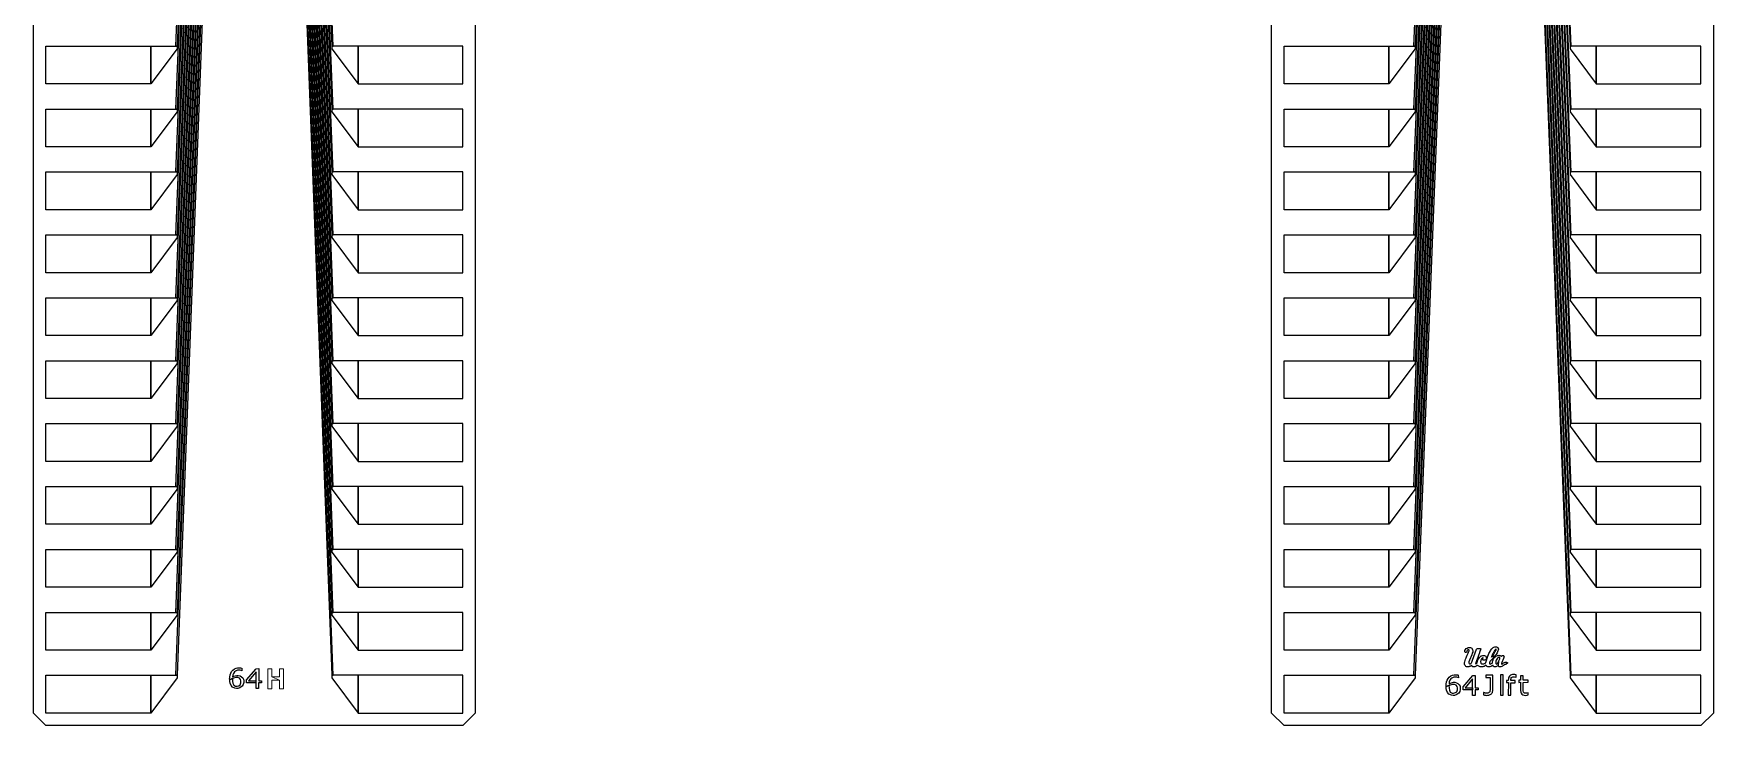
# Model space of a CAD drawing. Header units: inches. Extents: x 115980 to 170179, y 57000 to 74333.
# Drawn here: x 125014 to 127728, y 57020 to 58137 of the extents above; entities that cross this region are included whole.
import ezdxf

# ---------------------------------------------------------------- set-up
doc = ezdxf.new("R2010")
doc.units = ezdxf.units.IN
doc.header["$MEASUREMENT"] = 0
for name, color, linetype in [('metal', 221, 'Continuous'), ('nitride window', 40, 'Continuous'), ('profile', 140, 'Continuous')]:
    doc.layers.add(name, color=color, linetype=linetype)

msp = doc.modelspace()

# ---------------------------------------------------------------- linework, layer by layer
at = {"layer": 'metal'}
for points in [[(125336.8, 60340.4), (125338.4, 60340.4), (125246.1, 58117), (125244, 58117)], [(125340, 60340.4), (125341.6, 60340.4), (125246.1, 58015.4), (125244, 58015.4)], [(125343.2, 60340.4), (125344.8, 60340.4), (125246.1, 57913.8), (125244, 57913.8)], [(125368.8, 60340.4), (125370.4, 60340.4), (125246.1, 57101), (125244, 57101)], [(125365.6, 60340.4), (125367.2, 60340.4), (125246.1, 57202.6), (125244, 57202.6)], [(125346.4, 60340.4), (125348, 60340.4), (125246.1, 57812.2), (125244, 57812.2)], [(125246.1, 57710.6), (125244, 57710.6), (125349.6, 60340.4), (125351.2, 60340.4)], [(125246.1, 57609), (125244, 57609), (125352.8, 60340.4), (125354.4, 60340.4)], [(125356, 60340.4), (125357.6, 60340.4), (125246.1, 57507.4), (125244, 57507.4)], [(125246.1, 57405.8), (125244, 57405.8), (125359.2, 60340.4), (125360.8, 60340.4)], [(125362.4, 60340.4), (125364, 60340.4), (125246.1, 57304.2), (125244, 57304.2)], [(125373.6, 60340.4), (125372, 60340.4), (125496.4, 57101), (125498.5, 57101)], [(125376.8, 60340.4), (125375.2, 60340.4), (125496.4, 57202.6), (125498.5, 57202.6)], [(125380, 60340.4), (125378.4, 60340.4), (125496.4, 57304.2), (125498.5, 57304.2)], [(125496.4, 57405.8), (125498.5, 57405.8), (125383.2, 60340.4), (125381.6, 60340.4)], [(125386.4, 60340.4), (125384.8, 60340.4), (125496.4, 57507.4), (125498.5, 57507.4)], [(125496.4, 57609), (125498.5, 57609), (125389.6, 60340.4), (125388, 60340.4)], [(125496.4, 57710.6), (125498.5, 57710.6), (125392.8, 60340.4), (125391.2, 60340.4)], [(125396, 60340.4), (125394.4, 60340.4), (125496.4, 57812.2), (125498.5, 57812.2)], [(125399.2, 60340.4), (125397.6, 60340.4), (125496.4, 57913.8), (125498.5, 57913.8)], [(125402.4, 60340.4), (125400.8, 60340.4), (125496.4, 58015.4), (125498.5, 58015.4)], [(125405.6, 60340.4), (125404, 60340.4), (125496.4, 58117), (125498.5, 58117)], [(127336.8, 60260.4), (127338.4, 60260.4), (127246.1, 58117), (127244, 58117)], [(127340, 60260.4), (127341.6, 60260.4), (127246.1, 58015.4), (127244, 58015.4)], [(127343.2, 60260.4), (127344.8, 60260.4), (127246.1, 57913.8), (127244, 57913.8)], [(127368.8, 60260.4), (127370.4, 60260.4), (127246.1, 57101), (127244, 57101)], [(127365.6, 60260.4), (127367.2, 60260.4), (127246.1, 57202.6), (127244, 57202.6)], [(127346.4, 60260.4), (127348, 60260.4), (127246.1, 57812.2), (127244, 57812.2)], [(127246.1, 57710.6), (127244, 57710.6), (127349.6, 60260.4), (127351.2, 60260.4)], [(127246.1, 57609), (127244, 57609), (127352.8, 60260.4), (127354.4, 60260.4)], [(127356, 60260.4), (127357.6, 60260.4), (127246.1, 57507.4), (127244, 57507.4)], [(127246.1, 57405.8), (127244, 57405.8), (127359.2, 60260.4), (127360.8, 60260.4)], [(127362.4, 60260.4), (127364, 60260.4), (127246.1, 57304.2), (127244, 57304.2)], [(127373.6, 60260.4), (127372, 60260.4), (127496.4, 57101), (127498.5, 57101)], [(127376.8, 60260.4), (127375.2, 60260.4), (127496.4, 57202.6), (127498.5, 57202.6)], [(127380, 60260.4), (127378.4, 60260.4), (127496.4, 57304.2), (127498.5, 57304.2)], [(127496.4, 57405.8), (127498.5, 57405.8), (127383.2, 60260.4), (127381.6, 60260.4)], [(127386.4, 60260.4), (127384.8, 60260.4), (127496.4, 57507.4), (127498.5, 57507.4)], [(127496.4, 57609), (127498.5, 57609), (127389.6, 60260.4), (127388, 60260.4)], [(127496.4, 57710.6), (127498.5, 57710.6), (127392.8, 60260.4), (127391.2, 60260.4)], [(127396, 60260.4), (127394.4, 60260.4), (127496.4, 57812.2), (127498.5, 57812.2)], [(127399.2, 60260.4), (127397.6, 60260.4), (127496.4, 57913.8), (127498.5, 57913.8)], [(127402.4, 60260.4), (127400.8, 60260.4), (127496.4, 58015.4), (127498.5, 58015.4)], [(127405.6, 60260.4), (127404, 60260.4), (127496.4, 58117), (127498.5, 58117)], [(125034.4, 58117), (125203.7, 58117), (125203.7, 58056), (125034.4, 58056)], [(125203.7, 58056), (125203.7, 58117), (125246.1, 58117), (125246.1, 58112.8), (125203.7, 58056)], [(125538.7, 58056), (125538.7, 58117), (125496.4, 58117), (125496.4, 58112.8), (125538.7, 58056)], [(125708, 58117), (125538.7, 58117), (125538.7, 58056), (125708, 58056)], [(127034.4, 58117), (127203.7, 58117), (127203.7, 58056), (127034.4, 58056)], [(127203.7, 58056), (127203.7, 58117), (127246.1, 58117), (127246.1, 58112.8), (127203.7, 58056)], [(127538.7, 58056), (127538.7, 58117), (127496.4, 58117), (127496.4, 58112.8), (127538.7, 58056)], [(127708, 58117), (127538.7, 58117), (127538.7, 58056), (127708, 58056)], [(125034.4, 58015.4), (125203.7, 58015.4), (125203.7, 57954.4), (125034.4, 57954.4)], [(125203.7, 57954.4), (125203.7, 58015.4), (125246.1, 58015.4), (125246.1, 58011.2), (125203.7, 57954.4)], [(125538.7, 57954.4), (125538.7, 58015.4), (125496.4, 58015.4), (125496.4, 58011.2), (125538.7, 57954.4)], [(125708, 58015.4), (125538.7, 58015.4), (125538.7, 57954.4), (125708, 57954.4)], [(127034.4, 58015.4), (127203.7, 58015.4), (127203.7, 57954.4), (127034.4, 57954.4)], [(127203.7, 57954.4), (127203.7, 58015.4), (127246.1, 58015.4), (127246.1, 58011.2), (127203.7, 57954.4)], [(127538.7, 57954.4), (127538.7, 58015.4), (127496.4, 58015.4), (127496.4, 58011.2), (127538.7, 57954.4)], [(127708, 58015.4), (127538.7, 58015.4), (127538.7, 57954.4), (127708, 57954.4)], [(125034.4, 57913.8), (125203.7, 57913.8), (125203.7, 57852.8), (125034.4, 57852.8)], [(125203.7, 57852.8), (125203.7, 57913.8), (125246.1, 57913.8), (125246.1, 57909.6), (125203.7, 57852.8)], [(125538.7, 57852.8), (125538.7, 57913.8), (125496.4, 57913.8), (125496.4, 57909.6), (125538.7, 57852.8)], [(125708, 57913.8), (125538.7, 57913.8), (125538.7, 57852.8), (125708, 57852.8)], [(127034.4, 57913.8), (127203.7, 57913.8), (127203.7, 57852.8), (127034.4, 57852.8)], [(127203.7, 57852.8), (127203.7, 57913.8), (127246.1, 57913.8), (127246.1, 57909.6), (127203.7, 57852.8)], [(127538.7, 57852.8), (127538.7, 57913.8), (127496.4, 57913.8), (127496.4, 57909.6), (127538.7, 57852.8)], [(127708, 57913.8), (127538.7, 57913.8), (127538.7, 57852.8), (127708, 57852.8)], [(125034.4, 57812.2), (125203.7, 57812.2), (125203.7, 57751.2), (125034.4, 57751.2)], [(125203.7, 57751.2), (125203.7, 57812.2), (125246.1, 57812.2), (125246.1, 57808), (125203.7, 57751.2)], [(125538.7, 57751.2), (125538.7, 57812.2), (125496.4, 57812.2), (125496.4, 57808), (125538.7, 57751.2)], [(125708, 57812.2), (125538.7, 57812.2), (125538.7, 57751.2), (125708, 57751.2)], [(127034.4, 57812.2), (127203.7, 57812.2), (127203.7, 57751.2), (127034.4, 57751.2)], [(127203.7, 57751.2), (127203.7, 57812.2), (127246.1, 57812.2), (127246.1, 57808), (127203.7, 57751.2)], [(127538.7, 57751.2), (127538.7, 57812.2), (127496.4, 57812.2), (127496.4, 57808), (127538.7, 57751.2)], [(127708, 57812.2), (127538.7, 57812.2), (127538.7, 57751.2), (127708, 57751.2)], [(125034.4, 57710.6), (125203.7, 57710.6), (125203.7, 57649.6), (125034.4, 57649.6)], [(125203.7, 57649.6), (125203.7, 57710.6), (125246.1, 57710.6), (125246.1, 57706.4), (125203.7, 57649.6)], [(125538.7, 57649.6), (125538.7, 57710.6), (125496.4, 57710.6), (125496.4, 57706.4), (125538.7, 57649.6)], [(125708, 57710.6), (125538.7, 57710.6), (125538.7, 57649.6), (125708, 57649.6)], [(127034.4, 57710.6), (127203.7, 57710.6), (127203.7, 57649.6), (127034.4, 57649.6)], [(127203.7, 57649.6), (127203.7, 57710.6), (127246.1, 57710.6), (127246.1, 57706.4), (127203.7, 57649.6)], [(127538.7, 57649.6), (127538.7, 57710.6), (127496.4, 57710.6), (127496.4, 57706.4), (127538.7, 57649.6)], [(127708, 57710.6), (127538.7, 57710.6), (127538.7, 57649.6), (127708, 57649.6)], [(125034.4, 57609), (125203.7, 57609), (125203.7, 57548), (125034.4, 57548)], [(125203.7, 57548), (125203.7, 57609), (125246.1, 57609), (125246.1, 57604.7), (125203.7, 57548)], [(125538.7, 57548), (125538.7, 57609), (125496.4, 57609), (125496.4, 57604.7), (125538.7, 57548)], [(125708, 57609), (125538.7, 57609), (125538.7, 57548), (125708, 57548)], [(127034.4, 57609), (127203.7, 57609), (127203.7, 57548), (127034.4, 57548)], [(127203.7, 57548), (127203.7, 57609), (127246.1, 57609), (127246.1, 57604.7), (127203.7, 57548)], [(127538.7, 57548), (127538.7, 57609), (127496.4, 57609), (127496.4, 57604.7), (127538.7, 57548)], [(127708, 57609), (127538.7, 57609), (127538.7, 57548), (127708, 57548)], [(125034.4, 57507.4), (125203.7, 57507.4), (125203.7, 57446.4), (125034.4, 57446.4)], [(125203.7, 57446.4), (125203.7, 57507.4), (125246.1, 57507.4), (125246.1, 57503.1), (125203.7, 57446.4)], [(125538.7, 57446.4), (125538.7, 57507.4), (125496.4, 57507.4), (125496.4, 57503.1), (125538.7, 57446.4)], [(125708, 57507.4), (125538.7, 57507.4), (125538.7, 57446.4), (125708, 57446.4)], [(127034.4, 57507.4), (127203.7, 57507.4), (127203.7, 57446.4), (127034.4, 57446.4)], [(127203.7, 57446.4), (127203.7, 57507.4), (127246.1, 57507.4), (127246.1, 57503.1), (127203.7, 57446.4)], [(127538.7, 57446.4), (127538.7, 57507.4), (127496.4, 57507.4), (127496.4, 57503.1), (127538.7, 57446.4)], [(127708, 57507.4), (127538.7, 57507.4), (127538.7, 57446.4), (127708, 57446.4)], [(125034.4, 57405.8), (125203.7, 57405.8), (125203.7, 57344.8), (125034.4, 57344.8)], [(125203.7, 57344.8), (125203.7, 57405.8), (125246.1, 57405.8), (125246.1, 57401.5), (125203.7, 57344.8)], [(125538.7, 57344.8), (125538.7, 57405.8), (125496.4, 57405.8), (125496.4, 57401.5), (125538.7, 57344.8)], [(125708, 57405.8), (125538.7, 57405.8), (125538.7, 57344.8), (125708, 57344.8)], [(127034.4, 57405.8), (127203.7, 57405.8), (127203.7, 57344.8), (127034.4, 57344.8)], [(127203.7, 57344.8), (127203.7, 57405.8), (127246.1, 57405.8), (127246.1, 57401.5), (127203.7, 57344.8)], [(127538.7, 57344.8), (127538.7, 57405.8), (127496.4, 57405.8), (127496.4, 57401.5), (127538.7, 57344.8)], [(127708, 57405.8), (127538.7, 57405.8), (127538.7, 57344.8), (127708, 57344.8)], [(125034.4, 57304.2), (125203.7, 57304.2), (125203.7, 57243.2), (125034.4, 57243.2)], [(125203.7, 57243.2), (125203.7, 57304.2), (125246.1, 57304.2), (125246.1, 57299.9), (125203.7, 57243.2)], [(125538.7, 57243.2), (125538.7, 57304.2), (125496.4, 57304.2), (125496.4, 57299.9), (125538.7, 57243.2)], [(125708, 57304.2), (125538.7, 57304.2), (125538.7, 57243.2), (125708, 57243.2)], [(127034.4, 57304.2), (127203.7, 57304.2), (127203.7, 57243.2), (127034.4, 57243.2)], [(127203.7, 57243.2), (127203.7, 57304.2), (127246.1, 57304.2), (127246.1, 57299.9), (127203.7, 57243.2)], [(127538.7, 57243.2), (127538.7, 57304.2), (127496.4, 57304.2), (127496.4, 57299.9), (127538.7, 57243.2)], [(127708, 57304.2), (127538.7, 57304.2), (127538.7, 57243.2), (127708, 57243.2)], [(125034.4, 57202.6), (125203.7, 57202.6), (125203.7, 57141.6), (125034.4, 57141.6)], [(125203.7, 57141.6), (125203.7, 57202.6), (125246.1, 57202.6), (125246.1, 57198.3), (125203.7, 57141.6)], [(125538.7, 57141.6), (125538.7, 57202.6), (125496.4, 57202.6), (125496.4, 57198.3), (125538.7, 57141.6)], [(125708, 57202.6), (125538.7, 57202.6), (125538.7, 57141.6), (125708, 57141.6)], [(127034.4, 57202.6), (127203.7, 57202.6), (127203.7, 57141.6), (127034.4, 57141.6)], [(127203.7, 57141.6), (127203.7, 57202.6), (127246.1, 57202.6), (127246.1, 57198.3), (127203.7, 57141.6)], [(127538.7, 57141.6), (127538.7, 57202.6), (127496.4, 57202.6), (127496.4, 57198.3), (127538.7, 57141.6)], [(127708, 57202.6), (127538.7, 57202.6), (127538.7, 57141.6), (127708, 57141.6)], [(127327.8, 57137.6), (127327, 57137.9), (127326.5, 57139), (127326.6, 57141), (127328.6, 57144.1), (127330.1, 57145), (127331.9, 57145.6), (127333.4, 57145.9), (127334.4, 57145.8), (127335.5, 57145.6), (127336.7, 57145.1), (127337.7, 57144.5), (127338.3, 57143.7), (127339, 57142.3), (127339.5, 57141), (127339.6, 57139.8), (127339.4, 57138.2), (127338.6, 57136.4), (127337.7, 57134.1), (127334.1, 57125.2), (127333.2, 57122.4), (127333.1, 57121), (127333.3, 57119.9), (127334.1, 57119.2), (127335.1, 57119.2), (127335.8, 57119.5), (127336.6, 57120.5), (127337.2, 57121.3), (127337.7, 57122.3), (127338.4, 57123.9), (127338.9, 57125.2), (127345.4, 57142.9), (127345.9, 57143.5), (127346.7, 57144), (127347.4, 57144.1), (127349.2, 57144.3), (127350.3, 57144.1), (127351, 57144.1), (127352.1, 57143.6), (127352.3, 57143.1), (127352, 57142.1), (127350.9, 57139.4), (127349.7, 57135.8), (127349.3, 57134.5), (127348.7, 57132.8), (127347.6, 57129.9), (127345.4, 57124.5), (127344.7, 57122.6), (127344, 57121.1), (127343.8, 57120.1), (127344.1, 57119.2), (127344.8, 57119.4), (127346.1, 57120.5), (127346.4, 57121.2), (127346.8, 57123.1), (127347.2, 57124.5), (127347.4, 57125.4), (127348, 57126.8), (127348.9, 57128.2), (127350, 57129.7), (127351, 57130.8), (127352.8, 57132.1), (127354.1, 57132.6), (127355.5, 57133), (127356.6, 57133.1), (127357.6, 57133.1), (127358.4, 57133), (127359.4, 57132.6), (127360.2, 57131.8), (127360.9, 57130.9), (127361.2, 57129.7), (127361.3, 57128.8), (127361.2, 57127.7), (127360.4, 57126.4), (127359.7, 57125.8), (127358.8, 57125.4), (127357.7, 57125.2), (127356.7, 57125.3), (127356.1, 57125.5), (127355.7, 57125.9), (127355.3, 57126.5), (127355.1, 57127.4), (127355.4, 57128.3), (127355.8, 57128.7), (127356.3, 57129.1), (127356.3, 57129.5), (127355.9, 57129.5), (127355.3, 57129.2), (127354.7, 57128.8), (127354.1, 57128), (127353.6, 57127.3), (127353, 57126.2), (127352.5, 57125.3), (127352.2, 57124.4), (127352, 57123.4), (127352, 57122.5), (127352.1, 57121.8), (127352.2, 57121.2), (127352.3, 57120.7), (127352.5, 57120.3), (127352.9, 57119.9), (127353.4, 57119.6), (127354.1, 57119.3), (127354.8, 57119.3), (127355.5, 57119.3), (127357.2, 57119.6), (127358.1, 57120), (127359.5, 57120.7), (127360.2, 57121.1), (127360.5, 57121.6), (127361.4, 57124.8), (127363.3, 57130.3), (127365.4, 57136), (127367.2, 57139.4), (127368.2, 57141), (127370, 57143.8), (127371, 57144.8), (127372.2, 57145.7), (127373.6, 57146.3), (127374.8, 57146.7), (127375.7, 57146.8), (127376.8, 57146.8), (127377.7, 57146.7), (127378.7, 57146.3), (127379.4, 57146), (127380.1, 57145.4), (127380.5, 57144.6), (127380.7, 57142.9), (127380.5, 57141.6), (127380, 57140.3), (127379.3, 57138.9), (127378.5, 57137.4), (127377, 57134.7), (127375.7, 57132.9), (127374.4, 57131.2), (127370.3, 57131.1), (127372, 57132.9), (127373.9, 57136.1), (127375.7, 57139.1), (127376.9, 57141.5), (127377.2, 57142.3), (127377.3, 57142.8), (127377.2, 57143.3), (127377, 57143.4), (127376.4, 57143.1), (127375.9, 57142.6), (127375.3, 57141.8), (127374.6, 57140.8), (127374.1, 57140), (127373.4, 57139), (127372.8, 57137.9), (127372.2, 57136.9), (127371.8, 57136.1), (127371.2, 57134.9), (127370.6, 57133.6), (127370.2, 57132.6), (127369.7, 57131.3), (127369.5, 57130.6), (127369.4, 57130.1), (127370.3, 57131.1), (127374.4, 57131.1), (127373.9, 57130.5), (127373.3, 57129.8), (127372.1, 57128.5), (127371.3, 57127.6), (127370, 57126.2), (127369.1, 57125.2), (127368.2, 57124.4), (127367.1, 57123.4), (127366.8, 57122.8), (127366.7, 57122.1), (127366.5, 57121.4), (127366.4, 57120.6), (127366.4, 57119.7), (127366.7, 57119.3), (127367.4, 57119.1), (127368.7, 57119.4), (127369.7, 57119.9), (127370.5, 57120.4), (127371, 57120.8), (127371.1, 57121), (127371.2, 57121.5), (127371.2, 57122.2), (127371.3, 57123.1), (127371.7, 57124.3), (127372.2, 57125.8), (127372.5, 57126.7), (127373.2, 57128), (127374, 57129.2), (127374.9, 57130.2), (127375.8, 57131), (127376.8, 57131.7), (127378.2, 57132.5), (127379.4, 57132.9), (127380.4, 57133.1), (127381.4, 57133.2), (127382, 57133.1), (127382.8, 57133), (127383.6, 57132.7), (127384.3, 57132.2), (127384.8, 57131.7), (127384.9, 57131.4), (127385.3, 57131.6), (127385.7, 57132), (127386.2, 57132.5), (127386.8, 57132.8), (127387.3, 57133), (127387.9, 57133.1), (127388.5, 57133.1), (127389, 57133), (127389.5, 57132.6), (127389.7, 57132.2), (127389.8, 57131.4), (127389.7, 57130.6), (127389.4, 57129.7), (127388.8, 57128.2), (127386.2, 57121.6), (127385.8, 57120.5), (127385.7, 57119.6), (127385.9, 57119.2), (127386.3, 57119), (127386.9, 57119.1), (127387.9, 57120), (127389.2, 57121), (127390.5, 57121.6), (127391.8, 57122), (127392.8, 57122), (127393.7, 57122), (127395, 57121.7), (127395.8, 57121.3), (127392.9, 57118.3), (127392.6, 57118.5), (127392.3, 57118.6), (127392, 57118.6), (127391.8, 57118.5), (127391.3, 57118.3), (127391, 57118.1), (127390.4, 57117.7), (127389.2, 57116.8), (127388.1, 57116), (127387.1, 57115.5), (127386, 57115), (127384.9, 57114.6), (127384.1, 57114.5), (127382.6, 57114.4), (127381.9, 57114.7), (127381.3, 57115.2), (127381, 57115.8), (127380.8, 57116.5), (127380.8, 57117.2), (127381, 57123.1), (127381.7, 57125.1), (127382.4, 57126.6), (127382.8, 57127.7), (127383, 57128.6), (127382.9, 57129.3), (127382.6, 57129.6), (127382, 57129.8), (127381, 57129.7), (127380.4, 57129.4), (127379.4, 57128.5), (127378.1, 57127), (127377.3, 57125.5), (127376.7, 57123.9), (127376.5, 57122.6), (127376.4, 57121.3), (127376.5, 57120.5), (127376.8, 57119.8), (127377.3, 57119.2), (127377.7, 57119.1), (127378.6, 57119.3), (127379.2, 57120), (127379.8, 57120.9), (127380.3, 57121.9), (127380.8, 57122.9), (127380.9, 57123), (127380.6, 57116.9), (127379.8, 57116.2), (127378.6, 57115.4), (127377.7, 57114.9), (127376.5, 57114.5), (127375.5, 57114.4), (127374, 57114.6), (127373.3, 57114.9), (127372.4, 57115.6), (127372, 57116.4), (127371.8, 57117.1), (127371.2, 57116.7), (127369.7, 57115.9), (127368.3, 57115.2), (127367, 57114.8), (127365.6, 57114.5), (127364.6, 57114.4), (127363.4, 57114.5), (127362.3, 57114.9), (127361.7, 57115.4), (127361.3, 57116), (127360.9, 57116.5), (127360.6, 57117.2), (127359.5, 57116.5), (127358.5, 57115.8), (127357.5, 57115.3), (127356.5, 57115), (127355.5, 57114.6), (127354.3, 57114.4), (127353.2, 57114.4), (127352.2, 57114.4), (127351, 57114.6), (127350.1, 57114.9), (127349, 57115.5), (127348.1, 57116.3), (127347.2, 57117.2), (127346.4, 57116.5), (127345.5, 57116), (127344.7, 57115.5), (127343.6, 57115), (127342.7, 57114.7), (127341.7, 57114.5), (127340.6, 57114.5), (127339.6, 57114.7), (127338.9, 57115), (127338.1, 57115.8), (127337.3, 57117.1), (127336.5, 57116.5), (127335.7, 57115.9), (127334.6, 57115.3), (127333.7, 57114.9), (127332.7, 57114.5), (127331.4, 57114.4), (127330.1, 57114.4), (127329.1, 57114.8), (127328.3, 57115.3), (127327.6, 57116), (127327, 57116.8), (127326.5, 57117.5), (127326.1, 57118.8), (127326, 57120), (127326.1, 57121.5), (127326.4, 57122.7), (127327, 57124.7), (127327.7, 57126.8), (127328.7, 57129.2), (127329.4, 57131), (127330.5, 57133.4), (127331.9, 57136.5), (127332.6, 57138.5), (127333.3, 57140.4), (127333.4, 57141.4), (127333.1, 57141.8), (127332.6, 57142.1), (127332, 57142.2), (127331.3, 57142.2), (127330.6, 57141.7), (127330.2, 57141), (127329.7, 57139.9), (127329.5, 57138.9), (127329.1, 57138), (127328.6, 57137.6), (127328.2, 57137.6)], [(125034.4, 57101), (125203.7, 57101), (125203.7, 57040), (125034.4, 57040)], [(125203.7, 57040), (125203.7, 57101), (125246.1, 57101), (125246.1, 57096.7), (125203.7, 57040)], [(125350.7, 57112.5), (125350.8, 57108.3), (125348.2, 57109.2), (125346, 57109.3), (125343.7, 57109), (125340.5, 57107.7), (125338.8, 57106.5), (125337.3, 57104), (125336.3, 57101.4), (125335.9, 57098.5), (125337.6, 57099.4), (125339.9, 57100.3), (125342.8, 57100.8), (125345.1, 57100.8), (125347.9, 57100.1), (125350.3, 57098.7), (125352.2, 57097), (125353.5, 57094.6), (125353.9, 57092.2), (125353.9, 57089.2), (125353, 57085.8), (125351.5, 57083.5), (125349.9, 57082.1), (125347.4, 57080.5), (125344.6, 57079.8), (125342.3, 57079.8), (125339.6, 57079.9), (125335.7, 57081.9), (125333.5, 57084.4), (125332, 57088), (125331.3, 57091), (125331.2, 57094.1), (125335.6, 57095.4), (125335.8, 57091.1), (125336.5, 57088.1), (125337.8, 57085.1), (125340.7, 57083.6), (125343.2, 57083.5), (125346.2, 57084.1), (125348.2, 57085.7), (125349.4, 57088.7), (125349.3, 57091.9), (125348.7, 57094.1), (125347.2, 57096.2), (125344.5, 57097.1), (125341.1, 57097.1), (125337.6, 57096.3), (125336.4, 57095.9), (125335.6, 57095.5), (125331.2, 57094.2), (125331.1, 57094.5), (125331.1, 57094.7), (125331.3, 57098.1), (125332, 57101.8), (125332.9, 57104.5), (125334.2, 57106.9), (125336.1, 57109.3), (125338.9, 57111.1), (125341.6, 57112.4), (125343.9, 57112.9), (125345.7, 57113), (125347.2, 57113), (125348.9, 57113), (125350, 57112.7)], [(125374.1, 57111.6), (125378, 57111.7), (125378, 57092.1), (125382.7, 57092.1), (125382.6, 57088.6), (125377.9, 57088.6), (125377.8, 57079.6), (125373.8, 57079.8), (125373.7, 57088.6), (125373.8, 57106.3), (125361.7, 57092.2), (125373.6, 57092.1), (125373.6, 57088.7), (125358.5, 57088.6), (125358.5, 57093.6)], [(125538.7, 57040), (125538.7, 57101), (125496.4, 57101), (125496.4, 57096.7), (125538.7, 57040)], [(125708, 57101), (125538.7, 57101), (125538.7, 57040), (125708, 57040)], [(127034.4, 57101), (127203.7, 57101), (127203.7, 57040), (127034.4, 57040)], [(127203.7, 57040), (127203.7, 57101), (127246.1, 57101), (127246.1, 57096.7), (127203.7, 57040)], [(127315.9, 57101.2), (127316, 57097), (127313.4, 57097.9), (127311.1, 57098.1), (127308.9, 57097.7), (127305.7, 57096.5), (127304, 57095.2), (127302.5, 57092.8), (127301.4, 57090.1), (127301.1, 57087.2), (127302.8, 57088.1), (127305, 57089), (127308, 57089.6), (127310.2, 57089.6), (127313.1, 57088.8), (127315.4, 57087.4), (127317.4, 57085.7), (127318.7, 57083.4), (127319, 57080.9), (127319.1, 57077.9), (127318.2, 57074.6), (127316.7, 57072.3), (127315.1, 57070.8), (127312.6, 57069.2), (127309.8, 57068.5), (127307.5, 57068.5), (127304.8, 57068.7), (127300.9, 57070.6), (127298.7, 57073.2), (127297.1, 57076.7), (127296.5, 57079.8), (127296.4, 57082.9), (127300.8, 57084.2), (127301, 57079.9), (127301.6, 57076.8), (127303, 57073.9), (127305.8, 57072.3), (127308.4, 57072.3), (127311.4, 57072.9), (127313.4, 57074.4), (127314.5, 57077.5), (127314.5, 57080.6), (127313.9, 57082.8), (127312.4, 57085), (127309.7, 57085.9), (127306.3, 57085.9), (127302.8, 57085.1), (127301.6, 57084.6), (127300.8, 57084.3), (127296.4, 57083), (127296.3, 57083.3), (127296.3, 57083.4), (127296.4, 57086.8), (127297.1, 57090.6), (127298.1, 57093.2), (127299.4, 57095.7), (127301.3, 57098.1), (127304.1, 57099.9), (127306.7, 57101.1), (127309.1, 57101.6), (127310.9, 57101.8), (127312.4, 57101.8), (127314.1, 57101.7), (127315.2, 57101.5)], [(127339.3, 57100.4), (127343.2, 57100.4), (127343.1, 57080.8), (127347.8, 57080.8), (127347.8, 57077.3), (127343.1, 57077.3), (127343, 57068.4), (127338.9, 57068.5), (127338.9, 57077.3), (127338.9, 57095), (127326.8, 57080.9), (127338.8, 57080.9), (127338.8, 57077.4), (127323.6, 57077.4), (127323.7, 57082.3)], [(127360.5, 57101), (127360.5, 57097.5), (127367.4, 57097.5), (127367.3, 57076.9), (127367.1, 57075.6), (127366.8, 57074.4), (127366.2, 57073.6), (127365.5, 57072.9), (127364.6, 57072.5), (127363.7, 57072.3), (127362.4, 57072.2), (127361, 57072.2), (127359.9, 57072.3), (127358.7, 57072.6), (127357.4, 57072.9), (127356.7, 57073.1), (127356.5, 57073.1), (127356.5, 57069.1), (127358.2, 57068.8), (127360.2, 57068.6), (127362.1, 57068.5), (127363.7, 57068.6), (127365.2, 57068.8), (127366.4, 57069.2), (127367.5, 57069.7), (127368.6, 57070.4), (127369.5, 57071.2), (127370.3, 57072.2), (127371, 57073.4), (127371.3, 57074.5), (127371.5, 57075.8), (127371.6, 57076.7), (127371.6, 57090), (127371.6, 57101)], [(127388.4, 57101.7), (127384, 57101.7), (127384, 57068.7), (127388.4, 57068.7)], [(127409.4, 57098), (127409.4, 57101.8), (127407.2, 57102), (127405.4, 57102.1), (127403.4, 57102), (127401.7, 57101.6), (127400.1, 57100.9), (127398.7, 57099.7), (127397.7, 57098.1), (127397.1, 57096.7), (127396.8, 57095.2), (127396.7, 57093.1), (127396.6, 57092.5), (127394, 57092.5), (127394, 57089.1), (127396.8, 57089.1), (127396.7, 57068.6), (127400.6, 57068.6), (127400.7, 57089), (127407.8, 57089), (127407.9, 57092.3), (127400.8, 57092.4), (127400.7, 57094.3), (127401.1, 57096), (127401.6, 57097.1), (127402.7, 57097.9), (127404, 57098.3), (127406.1, 57098.4), (127406.9, 57098.4), (127408.8, 57098), (127409.3, 57098), (127409.4, 57098)], [(127420.5, 57099.8), (127416.4, 57099.8), (127416.4, 57093), (127413.7, 57093), (127413.7, 57089.5), (127416.4, 57089.6), (127416.5, 57076.4), (127416.7, 57073.9), (127417.3, 57071.9), (127418.4, 57070.3), (127420.4, 57069.1), (127422.6, 57068.6), (127424.5, 57068.5), (127427.1, 57068.8), (127428.9, 57069.2), (127428.7, 57072.8), (127426.6, 57072.1), (127424.5, 57072), (127422.8, 57072.3), (127422.5, 57072.4), (127421.6, 57073), (127421, 57073.9), (127420.6, 57075.6), (127420.5, 57078.5), (127420.5, 57089.5), (127428.7, 57089.6), (127428.7, 57092.9), (127420.5, 57093)], [(127538.7, 57040), (127538.7, 57101), (127496.4, 57101), (127496.4, 57096.7), (127538.7, 57040)], [(127708, 57101), (127538.7, 57101), (127538.7, 57040), (127708, 57040)]]:
    msp.add_lwpolyline(points, close=True, dxfattribs=at)
at = {"layer": 'metal', "color": 221, "lineweight": 0}
for points in [[(125399.2, 57111.2), (125392.7, 57111.2), (125392.7, 57079.1), (125399.2, 57079.1), (125399.2, 57093.1), (125411.8, 57093.1), (125399.2, 57098.6)], [(125418.3, 57111.2), (125411.8, 57111.2), (125411.8, 57098.6), (125399.2, 57098.6), (125411.8, 57093.1), (125411.8, 57079.1), (125418.3, 57079.1)]]:
    msp.add_lwpolyline(points, close=True, dxfattribs=at)
at = {"layer": 'nitride window'}
for points in [[(125034.4, 58117), (125203.7, 58117), (125203.7, 58056), (125034.4, 58056)], [(125708, 58117), (125538.7, 58117), (125538.7, 58056), (125708, 58056)], [(127034.4, 58117), (127203.7, 58117), (127203.7, 58056), (127034.4, 58056)], [(127708, 58117), (127538.7, 58117), (127538.7, 58056), (127708, 58056)], [(125034.4, 58015.4), (125203.7, 58015.4), (125203.7, 57954.4), (125034.4, 57954.4)], [(125708, 58015.4), (125538.7, 58015.4), (125538.7, 57954.4), (125708, 57954.4)], [(127034.4, 58015.4), (127203.7, 58015.4), (127203.7, 57954.4), (127034.4, 57954.4)], [(127708, 58015.4), (127538.7, 58015.4), (127538.7, 57954.4), (127708, 57954.4)], [(125034.4, 57913.8), (125203.7, 57913.8), (125203.7, 57852.8), (125034.4, 57852.8)], [(125708, 57913.8), (125538.7, 57913.8), (125538.7, 57852.8), (125708, 57852.8)], [(127034.4, 57913.8), (127203.7, 57913.8), (127203.7, 57852.8), (127034.4, 57852.8)], [(127708, 57913.8), (127538.7, 57913.8), (127538.7, 57852.8), (127708, 57852.8)], [(125034.4, 57812.2), (125203.7, 57812.2), (125203.7, 57751.2), (125034.4, 57751.2)], [(125708, 57812.2), (125538.7, 57812.2), (125538.7, 57751.2), (125708, 57751.2)], [(127034.4, 57812.2), (127203.7, 57812.2), (127203.7, 57751.2), (127034.4, 57751.2)], [(127708, 57812.2), (127538.7, 57812.2), (127538.7, 57751.2), (127708, 57751.2)], [(125034.4, 57710.6), (125203.7, 57710.6), (125203.7, 57649.6), (125034.4, 57649.6)], [(125708, 57710.6), (125538.7, 57710.6), (125538.7, 57649.6), (125708, 57649.6)], [(127034.4, 57710.6), (127203.7, 57710.6), (127203.7, 57649.6), (127034.4, 57649.6)], [(127708, 57710.6), (127538.7, 57710.6), (127538.7, 57649.6), (127708, 57649.6)], [(125034.4, 57609), (125203.7, 57609), (125203.7, 57548), (125034.4, 57548)], [(125708, 57609), (125538.7, 57609), (125538.7, 57548), (125708, 57548)], [(127034.4, 57609), (127203.7, 57609), (127203.7, 57548), (127034.4, 57548)], [(127708, 57609), (127538.7, 57609), (127538.7, 57548), (127708, 57548)], [(125034.4, 57507.4), (125203.7, 57507.4), (125203.7, 57446.4), (125034.4, 57446.4)], [(125708, 57507.4), (125538.7, 57507.4), (125538.7, 57446.4), (125708, 57446.4)], [(127034.4, 57507.4), (127203.7, 57507.4), (127203.7, 57446.4), (127034.4, 57446.4)], [(127708, 57507.4), (127538.7, 57507.4), (127538.7, 57446.4), (127708, 57446.4)], [(125034.4, 57405.8), (125203.7, 57405.8), (125203.7, 57344.8), (125034.4, 57344.8)], [(125708, 57405.8), (125538.7, 57405.8), (125538.7, 57344.8), (125708, 57344.8)], [(127034.4, 57405.8), (127203.7, 57405.8), (127203.7, 57344.8), (127034.4, 57344.8)], [(127708, 57405.8), (127538.7, 57405.8), (127538.7, 57344.8), (127708, 57344.8)], [(125034.4, 57304.2), (125203.7, 57304.2), (125203.7, 57243.2), (125034.4, 57243.2)], [(125708, 57304.2), (125538.7, 57304.2), (125538.7, 57243.2), (125708, 57243.2)], [(127034.4, 57304.2), (127203.7, 57304.2), (127203.7, 57243.2), (127034.4, 57243.2)], [(127708, 57304.2), (127538.7, 57304.2), (127538.7, 57243.2), (127708, 57243.2)], [(125034.4, 57202.6), (125203.7, 57202.6), (125203.7, 57141.6), (125034.4, 57141.6)], [(125708, 57202.6), (125538.7, 57202.6), (125538.7, 57141.6), (125708, 57141.6)], [(127034.4, 57202.6), (127203.7, 57202.6), (127203.7, 57141.6), (127034.4, 57141.6)], [(127708, 57202.6), (127538.7, 57202.6), (127538.7, 57141.6), (127708, 57141.6)], [(125034.4, 57101), (125203.7, 57101), (125203.7, 57040), (125034.4, 57040)], [(125708, 57101), (125538.7, 57101), (125538.7, 57040), (125708, 57040)], [(127034.4, 57101), (127203.7, 57101), (127203.7, 57040), (127034.4, 57040)], [(127708, 57101), (127538.7, 57101), (127538.7, 57040), (127708, 57040)]]:
    msp.add_lwpolyline(points, close=True, dxfattribs=at)
at = {"layer": 'profile'}
for points in [[(126826.2, 60930.7), (127708, 60930.7), (127728, 60910.7), (127728, 57040), (127708, 57020), (127034.4, 57020), (127014.4, 57040), (127014.4, 60566.6), (126826.2, 60822.2)], [(125014.4, 60490.7), (125034.4, 60510.7), (125708, 60510.7), (125728, 60490.7), (125728, 57040), (125708, 57020), (125034.4, 57020), (125014.4, 57040)]]:
    msp.add_lwpolyline(points, close=True, dxfattribs=at)

doc.saveas('drawing.dxf')
